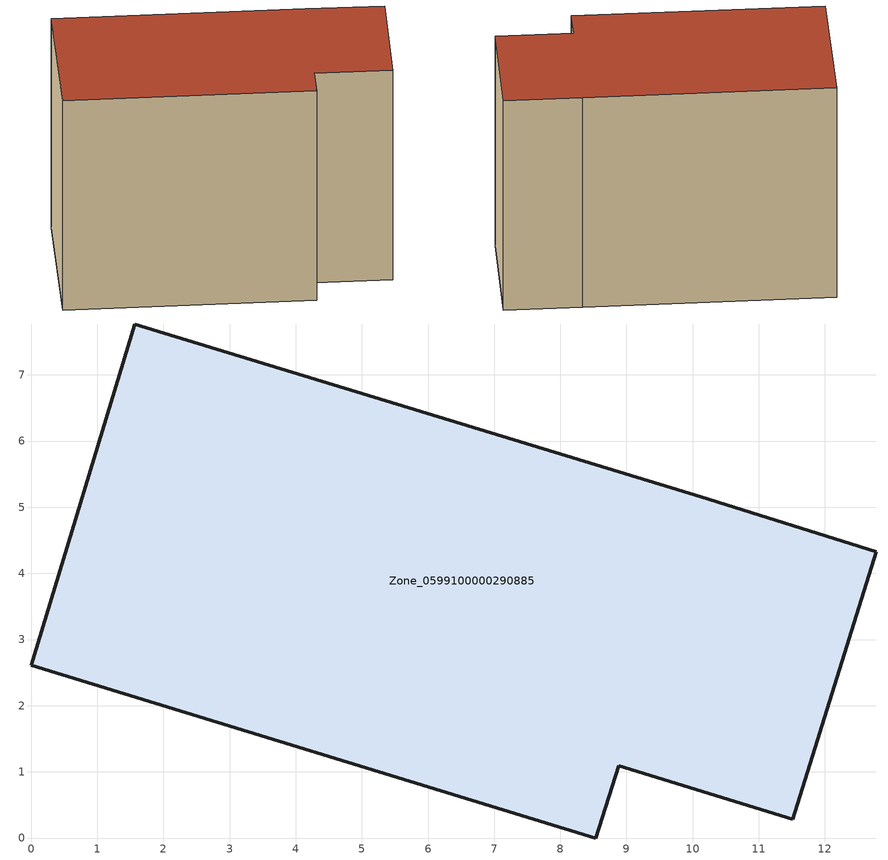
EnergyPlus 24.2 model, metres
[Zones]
Zone_0599100000290885
 floor ground (C_G): 10.12,5.16 12.78,4.33 11.52,0.29 8.88,1.09 8.54,0 0,2.61 1.57,7.77 z0
 wall outside (C_F): 8.54,0 8.88,1.09 11.52,0.29 12.78,4.33 10.12,5.16 1.57,7.77 0,2.61 8.54,0 z0:8.69
 roof outside (C_R): 11.52,0.29 12.78,4.33 10.12,5.16 1.57,7.77 0,2.61 8.54,0 8.88,1.09 z8.69
[BUILDING]
Pand.0599100000290885: North Axis=0; Terrain=City; Loads Convergence Tolerance Value=0.04; Temperature Convergence Tolerance Value=0.4; Solar Distribution=FullExterior; Maximum Number of Warmup Days=25; Minimum Number of Warmup Days=1
[Site:Location]
Rotterdam.The.Hague.AP_ZH_NLD Design_Conditions: Latitude=51.96; Longitude=4.45; Time Zone=1; Elevation=-4.5
[SITE:GROUNDTEMPERATURE:BUILDINGSURFACE]
18, 18, 18, 18, 18, 18, 18, 18, 18, 18, 18, 18
[MATERIAL] Thermal Absorptance=0.9; Solar Absorptance=0.7; Visible Absorptance=0.7
Name | Roughness | Thickness | Conductivity | Density | Specific Heat
G.TI.1975-1991 | MediumSmooth | 0.15 | 0.288461 | 540 | 1210
F.TI.1975-1991 | Rough | 0.3 | 0.230769 | 1920 | 840
R.TI.1975-1991 | MediumRough | 0.2 | 0.153846 | 1500 | 1000
[CONSTRUCTION]
C_G: G.TI.1975-1991
C_F: F.TI.1975-1991
C_R: R.TI.1975-1991
[ZONE]
Zone_0599100000290885: Type=1; Multiplier=1; Ceiling Height=Autocalculate; Volume=Autocalculate; Floor Area=autocalculate; Part of Total Floor Area=Yes
[ZONEINFILTRATION:DESIGNFLOWRATE]
Infil_Zone_0599100000290885: Zone or ZoneList or Space or SpaceList=Zone_0599100000290885; Schedule=AlwaysOn; Design Flow Rate Calculation Method=Flow/Area; Flow Rate per Floor Area=0.003; Constant Term Coefficient=1; Temperature Term Coefficient=0; Velocity Term Coefficient=0; Velocity Squared Term Coefficient=0
[HVACTEMPLATE:ZONE:IDEALLOADSAIRSYSTEM]
Zone_0599100000290885: Maximum Heating Supply Air Temperature=50; Minimum Cooling Supply Air Temperature=13; Maximum Heating Supply Air Humidity Ratio=0.0156; Minimum Cooling Supply Air Humidity Ratio=0.0077; Heating Limit=NoLimit; Cooling Limit=NoLimit; Dehumidification Control Type=ConstantSensibleHeatRatio; Cooling Sensible Heat Ratio=0.7; Dehumidification Setpoint=60; Humidification Control Type=None; Humidification Setpoint=30; Outdoor Air Method=None; Outdoor Air Flow Rate per Person=0.00944; Outdoor Air Flow Rate per Zone Floor Area=0; Outdoor Air Flow Rate per Zone=0; Demand Controlled Ventilation Type=None; Outdoor Air Economizer Type=NoEconomizer; Heat Recovery Type=None; Sensible Heat Recovery Effectiveness=0.7; Latent Heat Recovery Effectiveness=0.65
[ZONECONTROL:THERMOSTAT]
ThermostatControl_Zone_0599100000290885: Zone or ZoneList=Zone_0599100000290885; Control Type Schedule=DualSetpointControlType; Control 1=Thermostat_Zone_0599100000290885; Temperature Difference Between Cutout And Setpoint=0
[THERMOSTATSETPOINT:DUALSETPOINT]
Thermostat_Zone_0599100000290885: Heating Setpoint Temperature Schedule=HeatingSetpoint_Zone_0599100000290885; Cooling Setpoint Temperature Schedule=CoolingSetpoint_Zone_0599100000290885
[SCHEDULE:COMPACT]
HeatingSetpoint_Zone_0599100000290885: Through: 12/31, For: AllDays, Until: 24:00, 21
CoolingSetpoint_Zone_0599100000290885: Through: 12/31, For: AllDays, Until: 24:00, 24
DualSetpointControlType: Through: 12/31, For: AllDays, Until: 24:00, 4
AlwaysOn: Through: 12/31, For: AllDays, Until: 24:00, 1
